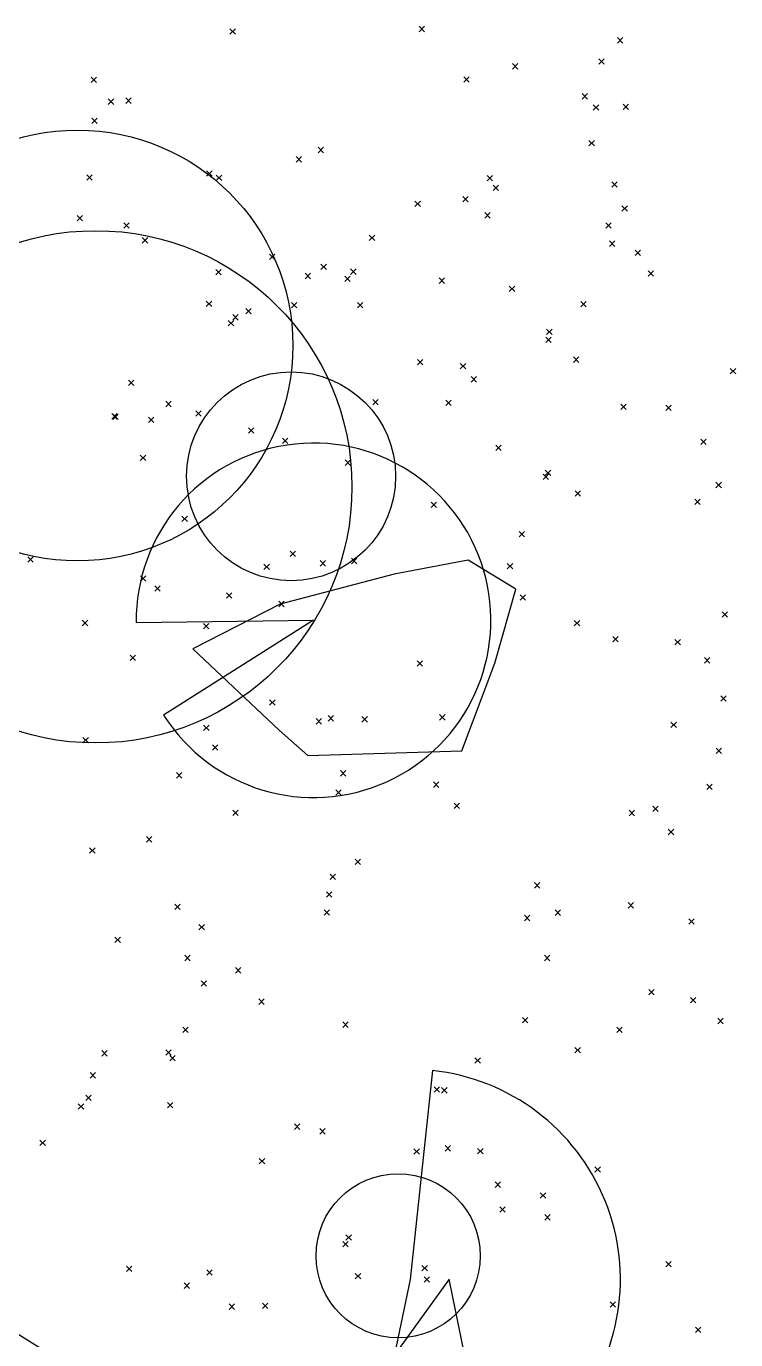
# Model space of a CAD drawing. Header units: metres. Extents: x -60 to 60, y -60 to 60.
# Drawn here: x 33.61 to 59.78, y -17.26 to 31.22 of the extents above; entities that cross this region are included whole.
import ezdxf

# ---------------------------------------------------------------- set-up
doc = ezdxf.new("R2010")
doc.units = ezdxf.units.M

msp = doc.modelspace()

# ---------------------------------------------------------------- linework, layer by layer
at = {"layer": 'default', "color": 1, "linetype": 'Continuous'}
for p, q in [((41.127, 30.93), (41.327, 31.13)), ((41.127, 31.13), (41.327, 30.93)), ((48.1, 31.022), (48.3, 31.222)), ((48.1, 31.222), (48.3, 31.022)), ((55.422, 30.604), (55.622, 30.804)), ((55.422, 30.804), (55.622, 30.604)), ((51.55, 29.642), (51.75, 29.842)), ((51.55, 29.842), (51.75, 29.642)), ((54.727, 29.822), (54.927, 30.022)), ((54.727, 30.022), (54.927, 29.822)), ((36.002, 29.144), (36.202, 29.344)), ((36.002, 29.344), (36.202, 29.144)), ((49.753, 29.158), (49.953, 29.358)), ((49.753, 29.358), (49.953, 29.158)), ((54.116, 28.537), (54.316, 28.737)), ((54.116, 28.737), (54.316, 28.537)), ((36.637, 28.339), (36.837, 28.539)), ((36.637, 28.539), (36.837, 28.339)), ((37.283, 28.376), (37.483, 28.576)), ((37.283, 28.576), (37.483, 28.376)), ((54.529, 28.128), (54.729, 28.328)), ((54.529, 28.328), (54.729, 28.128)), ((55.627, 28.149), (55.827, 28.349)), ((55.627, 28.349), (55.827, 28.149)), ((36.031, 27.63), (36.231, 27.83)), ((36.031, 27.83), (36.231, 27.63)), ((44.381, 26.554), (44.581, 26.754)), ((44.381, 26.754), (44.581, 26.554)), ((54.368, 26.81), (54.568, 27.01)), ((54.368, 27.01), (54.568, 26.81)), ((43.57, 26.211), (43.77, 26.411)), ((43.57, 26.411), (43.77, 26.211)), ((40.266, 25.691), (40.466, 25.891)), ((40.266, 25.891), (40.466, 25.691)), ((40.621, 25.531), (40.821, 25.731)), ((40.621, 25.731), (40.821, 25.531)), ((50.615, 25.514), (50.815, 25.714)), ((50.615, 25.714), (50.815, 25.514)), ((50.837, 25.159), (51.037, 25.359)), ((50.837, 25.359), (51.037, 25.159)), ((55.206, 25.283), (55.406, 25.483)), ((55.206, 25.483), (55.406, 25.283)), ((47.95, 24.57), (48.15, 24.77)), ((47.95, 24.77), (48.15, 24.57)), ((49.711, 24.74), (49.911, 24.94)), ((49.711, 24.94), (49.911, 24.74)), ((50.525, 24.144), (50.725, 24.344)), ((50.525, 24.344), (50.725, 24.144)), ((55.586, 24.391), (55.786, 24.591)), ((55.586, 24.591), (55.786, 24.391)), ((54.987, 23.77), (55.187, 23.97)), ((54.987, 23.97), (55.187, 23.77)), ((46.264, 23.316), (46.464, 23.516)), ((46.264, 23.516), (46.464, 23.316)), ((55.128, 23.097), (55.328, 23.297)), ((55.128, 23.297), (55.328, 23.097)), ((56.071, 22.756), (56.271, 22.956)), ((56.071, 22.956), (56.271, 22.756)), ((44.481, 22.242), (44.681, 22.442)), ((44.481, 22.442), (44.681, 22.242)), ((43.901, 21.903), (44.101, 22.103)), ((43.901, 22.103), (44.101, 21.903)), ((45.357, 21.796), (45.557, 21.996)), ((45.357, 21.996), (45.557, 21.796)), ((45.578, 22.065), (45.778, 22.265)), ((45.578, 22.265), (45.778, 22.065)), ((48.842, 21.733), (49.042, 21.933)), ((48.842, 21.933), (49.042, 21.733)), ((56.548, 22), (56.748, 22.2)), ((56.548, 22.2), (56.748, 22)), ((51.428, 21.429), (51.628, 21.629)), ((51.428, 21.629), (51.628, 21.429)), ((43.39, 20.83), (43.59, 21.03)), ((43.39, 21.03), (43.59, 20.83)), ((45.83, 20.832), (46.03, 21.032)), ((45.83, 21.032), (46.03, 20.832)), ((54.07, 20.86), (54.27, 21.06)), ((54.07, 21.06), (54.27, 20.86)), ((52.806, 19.842), (53.006, 20.042)), ((52.806, 20.042), (53.006, 19.842)), ((52.772, 19.547), (52.972, 19.747)), ((52.772, 19.747), (52.972, 19.547)), ((48.041, 18.726), (48.241, 18.926)), ((48.041, 18.926), (48.241, 18.726)), ((53.796, 18.817), (53.996, 19.017)), ((53.796, 19.017), (53.996, 18.817)), ((49.622, 18.574), (49.822, 18.774)), ((49.622, 18.774), (49.822, 18.574)), ((59.582, 18.39), (59.782, 18.59)), ((59.582, 18.59), (59.782, 18.39)), ((50.017, 18.089), (50.217, 18.289)), ((50.017, 18.289), (50.217, 18.089)), ((46.394, 17.25), (46.594, 17.45)), ((46.394, 17.45), (46.594, 17.25)), ((49.089, 17.224), (49.289, 17.424)), ((49.089, 17.424), (49.289, 17.224)), ((55.54, 17.076), (55.74, 17.276)), ((55.54, 17.276), (55.74, 17.076)), ((57.198, 17.036), (57.398, 17.236)), ((57.198, 17.236), (57.398, 17.036)), ((50.927, 15.56), (51.127, 15.76)), ((50.927, 15.76), (51.127, 15.56)), ((58.492, 15.78), (58.692, 15.98)), ((58.492, 15.98), (58.692, 15.78)), ((52.679, 14.491), (52.879, 14.691)), ((52.679, 14.691), (52.879, 14.491)), ((52.758, 14.636), (52.958, 14.836)), ((52.758, 14.836), (52.958, 14.636)), ((53.854, 13.879), (54.054, 14.079)), ((53.854, 14.079), (54.054, 13.879)), ((59.053, 14.19), (59.253, 14.39)), ((59.053, 14.39), (59.253, 14.19)), ((58.271, 13.572), (58.471, 13.772)), ((58.271, 13.772), (58.471, 13.572)), ((51.788, 12.379), (51.988, 12.579)), ((51.788, 12.579), (51.988, 12.379)), ((51.356, 11.193), (51.556, 11.393)), ((51.356, 11.393), (51.556, 11.193)), ((51.827, 10.042), (52.027, 10.242)), ((51.827, 10.242), (52.027, 10.042)), ((53.827, 9.088), (54.027, 9.288)), ((53.827, 9.288), (54.027, 9.088)), ((59.276, 9.409), (59.476, 9.609)), ((59.276, 9.609), (59.476, 9.409)), ((55.247, 8.497), (55.447, 8.697)), ((55.247, 8.697), (55.447, 8.497)), ((57.542, 8.388), (57.742, 8.588)), ((57.542, 8.588), (57.742, 8.388)), ((58.631, 7.718), (58.831, 7.918)), ((58.631, 7.918), (58.831, 7.718)), ((59.231, 6.312), (59.431, 6.512)), ((59.231, 6.512), (59.431, 6.312)), ((57.392, 5.333), (57.592, 5.533)), ((57.392, 5.533), (57.592, 5.333)), ((59.061, 4.378), (59.261, 4.578)), ((59.061, 4.578), (59.261, 4.378)), ((39.151, 3.475), (39.351, 3.675)), ((39.151, 3.675), (39.351, 3.475)), ((48.629, 3.129), (48.829, 3.329)), ((48.629, 3.329), (48.829, 3.129)), ((58.711, 3.046), (58.911, 3.246)), ((58.711, 3.246), (58.911, 3.046)), ((49.395, 2.351), (49.595, 2.551)), ((49.395, 2.551), (49.595, 2.351)), ((56.723, 2.238), (56.923, 2.438)), ((56.723, 2.438), (56.923, 2.238)), ((41.233, 2.085), (41.433, 2.285)), ((41.233, 2.285), (41.433, 2.085)), ((55.849, 2.083), (56.049, 2.283)), ((55.849, 2.283), (56.049, 2.083)), ((57.293, 1.383), (57.493, 1.583)), ((57.293, 1.583), (57.493, 1.383)), ((38.041, 1.112), (38.241, 1.312)), ((38.041, 1.312), (38.241, 1.112)), ((35.948, 0.697), (36.148, 0.897)), ((35.948, 0.897), (36.148, 0.697)), ((45.741, 0.277), (45.941, 0.477)), ((45.741, 0.477), (45.941, 0.277)), ((44.822, -0.274), (45.022, -0.074)), ((44.822, -0.074), (45.022, -0.274)), ((52.36, -0.588), (52.56, -0.388)), ((52.36, -0.388), (52.56, -0.588)), ((44.684, -0.922), (44.884, -0.722)), ((44.684, -0.722), (44.884, -0.922)), ((39.091, -1.378), (39.291, -1.178)), ((39.091, -1.178), (39.291, -1.378)), ((44.602, -1.586), (44.802, -1.386)), ((44.602, -1.386), (44.802, -1.586)), ((53.119, -1.597), (53.319, -1.397)), ((53.119, -1.397), (53.319, -1.597)), ((55.809, -1.325), (56.009, -1.125)), ((55.809, -1.125), (56.009, -1.325)), ((39.982, -2.133), (40.182, -1.933)), ((39.982, -1.933), (40.182, -2.133)), ((51.988, -1.791), (52.188, -1.591)), ((51.988, -1.591), (52.188, -1.791)), ((58.055, -1.92), (58.255, -1.72)), ((58.055, -1.72), (58.255, -1.92)), ((36.885, -2.599), (37.085, -2.399)), ((36.885, -2.399), (37.085, -2.599)), ((39.46, -3.268), (39.66, -3.068)), ((39.46, -3.068), (39.66, -3.268)), ((52.73, -3.269), (52.93, -3.069)), ((52.73, -3.069), (52.93, -3.269)), ((41.331, -3.723), (41.531, -3.523)), ((41.331, -3.523), (41.531, -3.723)), ((40.061, -4.212), (40.261, -4.012)), ((40.061, -4.012), (40.261, -4.212)), ((56.579, -4.532), (56.779, -4.332)), ((56.579, -4.332), (56.779, -4.532)), ((42.188, -4.882), (42.388, -4.682)), ((42.188, -4.682), (42.388, -4.882)), ((58.11, -4.822), (58.31, -4.622)), ((58.11, -4.622), (58.31, -4.822)), ((39.389, -5.919), (39.589, -5.719)), ((39.389, -5.719), (39.589, -5.919)), ((45.29, -5.729), (45.49, -5.529)), ((45.29, -5.529), (45.49, -5.729)), ((51.915, -5.567), (52.115, -5.367)), ((51.915, -5.367), (52.115, -5.567)), ((55.394, -5.924), (55.594, -5.724)), ((55.394, -5.724), (55.594, -5.924)), ((59.119, -5.593), (59.319, -5.393)), ((59.119, -5.393), (59.319, -5.593)), ((36.394, -6.789), (36.594, -6.589)), ((36.394, -6.589), (36.594, -6.789)), ((38.757, -6.753), (38.957, -6.553)), ((38.757, -6.553), (38.957, -6.753)), ((38.902, -6.963), (39.102, -6.763)), ((38.902, -6.763), (39.102, -6.963)), ((53.852, -6.67), (54.052, -6.47)), ((53.852, -6.47), (54.052, -6.67)), ((50.163, -7.049), (50.363, -6.849)), ((50.163, -6.849), (50.363, -7.049)), ((35.966, -7.601), (36.166, -7.401)), ((35.966, -7.401), (36.166, -7.601)), ((35.806, -8.432), (36.006, -8.232)), ((35.806, -8.232), (36.006, -8.432)), ((35.532, -8.751), (35.732, -8.551)), ((35.532, -8.551), (35.732, -8.751)), ((38.819, -8.699), (39.019, -8.499)), ((38.819, -8.499), (39.019, -8.699)), ((43.501, -9.493), (43.701, -9.293)), ((43.501, -9.293), (43.701, -9.493)), ((44.443, -9.667), (44.643, -9.467)), ((44.443, -9.467), (44.643, -9.667)), ((34.117, -10.095), (34.317, -9.895)), ((34.117, -9.895), (34.317, -10.095)), ((42.208, -10.764), (42.408, -10.564)), ((42.208, -10.564), (42.408, -10.764)), ((47.914, -10.411), (48.114, -10.211)), ((47.914, -10.211), (48.114, -10.411)), ((54.588, -11.074), (54.788, -10.874)), ((54.588, -10.874), (54.788, -11.074)), ((37.311, -14.738), (37.511, -14.538)), ((37.311, -14.538), (37.511, -14.738)), ((57.199, -14.572), (57.399, -14.372)), ((57.199, -14.372), (57.399, -14.572)), ((40.267, -14.874), (40.467, -14.674)), ((40.267, -14.674), (40.467, -14.874)), ((39.432, -15.362), (39.632, -15.162)), ((39.432, -15.162), (39.632, -15.362)), ((41.098, -16.138), (41.298, -15.938)), ((41.098, -15.938), (41.298, -16.138)), ((42.322, -16.107), (42.522, -15.907)), ((42.322, -15.907), (42.522, -16.107)), ((58.295, -16.995), (58.495, -16.795)), ((58.295, -16.795), (58.495, -16.995))]:
    msp.add_line(p, q, dxfattribs=at)
at = {"layer": 'default', "color": 4, "linetype": 'Continuous'}
for p, q in [((35.845, 25.536), (36.045, 25.736)), ((35.845, 25.736), (36.045, 25.536)), ((35.489, 24.041), (35.689, 24.241)), ((35.489, 24.241), (35.689, 24.041)), ((37.206, 23.769), (37.406, 23.969)), ((37.206, 23.969), (37.406, 23.769)), ((37.891, 23.221), (38.091, 23.421)), ((37.891, 23.421), (38.091, 23.221)), ((37.891, 23.221), (38.091, 23.421)), ((37.891, 23.421), (38.091, 23.221)), ((42.586, 22.612), (42.786, 22.812)), ((42.586, 22.812), (42.786, 22.612)), ((40.602, 22.042), (40.802, 22.242)), ((40.602, 22.242), (40.802, 22.042)), ((40.602, 22.042), (40.802, 22.242)), ((40.602, 22.242), (40.802, 22.042)), ((40.254, 20.876), (40.454, 21.076)), ((40.254, 21.076), (40.454, 20.876)), ((40.254, 20.876), (40.454, 21.076)), ((40.254, 21.076), (40.454, 20.876)), ((41.231, 20.378), (41.431, 20.578)), ((41.231, 20.578), (41.431, 20.378)), ((41.231, 20.378), (41.431, 20.578)), ((41.231, 20.578), (41.431, 20.378)), ((41.711, 20.605), (41.911, 20.805)), ((41.711, 20.805), (41.911, 20.605)), ((41.711, 20.605), (41.911, 20.805)), ((41.711, 20.805), (41.911, 20.605)), ((41.064, 20.159), (41.264, 20.359)), ((41.064, 20.359), (41.264, 20.159)), ((41.064, 20.159), (41.264, 20.359)), ((41.064, 20.359), (41.264, 20.159)), ((37.383, 17.963), (37.583, 18.163)), ((37.383, 18.163), (37.583, 17.963)), ((37.383, 17.963), (37.583, 18.163)), ((37.383, 18.163), (37.583, 17.963)), ((38.756, 17.179), (38.956, 17.379)), ((38.756, 17.379), (38.956, 17.179)), ((38.756, 17.179), (38.956, 17.379)), ((38.756, 17.379), (38.956, 17.179)), ((39.865, 16.828), (40.065, 17.028)), ((39.865, 17.028), (40.065, 16.828)), ((39.865, 16.828), (40.065, 17.028)), ((39.865, 17.028), (40.065, 16.828)), ((36.767, 16.723), (36.967, 16.923)), ((36.767, 16.923), (36.967, 16.723)), ((36.767, 16.723), (36.967, 16.923)), ((36.767, 16.923), (36.967, 16.723)), ((36.802, 16.706), (37.002, 16.906)), ((36.802, 16.906), (37.002, 16.706)), ((36.802, 16.706), (37.002, 16.906)), ((36.802, 16.906), (37.002, 16.706)), ((38.12, 16.599), (38.32, 16.799)), ((38.12, 16.799), (38.32, 16.599)), ((38.12, 16.599), (38.32, 16.799)), ((38.12, 16.799), (38.32, 16.599)), ((41.804, 16.198), (42.004, 16.398)), ((41.804, 16.398), (42.004, 16.198)), ((41.804, 16.198), (42.004, 16.398)), ((41.804, 16.398), (42.004, 16.198)), ((41.804, 16.198), (42.004, 16.398)), ((41.804, 16.398), (42.004, 16.198)), ((43.058, 15.819), (43.258, 16.019)), ((43.058, 16.019), (43.258, 15.819)), ((43.058, 15.819), (43.258, 16.019)), ((43.058, 16.019), (43.258, 15.819)), ((37.817, 15.197), (38.017, 15.397)), ((37.817, 15.397), (38.017, 15.197)), ((37.817, 15.197), (38.017, 15.397)), ((37.817, 15.397), (38.017, 15.197)), ((45.374, 15.014), (45.574, 15.214)), ((45.374, 15.214), (45.574, 15.014)), ((45.374, 15.014), (45.574, 15.214)), ((45.374, 15.214), (45.574, 15.014)), ((45.374, 15.014), (45.574, 15.214)), ((45.374, 15.214), (45.574, 15.014)), ((48.544, 13.461), (48.744, 13.661)), ((48.544, 13.661), (48.744, 13.461)), ((39.355, 12.942), (39.555, 13.142)), ((39.355, 13.142), (39.555, 12.942)), ((39.355, 12.942), (39.555, 13.142)), ((39.355, 13.142), (39.555, 12.942)), ((39.355, 12.942), (39.555, 13.142)), ((39.355, 13.142), (39.555, 12.942)), ((33.666, 11.436), (33.866, 11.636)), ((33.666, 11.636), (33.866, 11.436)), ((43.345, 11.647), (43.545, 11.847)), ((43.345, 11.847), (43.545, 11.647)), ((43.345, 11.647), (43.545, 11.847)), ((43.345, 11.847), (43.545, 11.647)), ((43.345, 11.647), (43.545, 11.847)), ((43.345, 11.847), (43.545, 11.647)), ((42.379, 11.17), (42.579, 11.37)), ((42.379, 11.37), (42.579, 11.17)), ((42.379, 11.17), (42.579, 11.37)), ((42.379, 11.37), (42.579, 11.17)), ((42.379, 11.17), (42.579, 11.37)), ((42.379, 11.37), (42.579, 11.17)), ((44.453, 11.299), (44.653, 11.499)), ((44.453, 11.499), (44.653, 11.299)), ((44.453, 11.299), (44.653, 11.499)), ((44.453, 11.499), (44.653, 11.299)), ((44.453, 11.299), (44.653, 11.499)), ((44.453, 11.499), (44.653, 11.299)), ((45.606, 11.385), (45.806, 11.585)), ((45.606, 11.585), (45.806, 11.385)), ((37.821, 10.735), (38.021, 10.935)), ((37.821, 10.935), (38.021, 10.735)), ((37.821, 10.735), (38.021, 10.935)), ((37.821, 10.935), (38.021, 10.735)), ((38.353, 10.368), (38.553, 10.568)), ((38.353, 10.568), (38.553, 10.368)), ((38.353, 10.368), (38.553, 10.568)), ((38.353, 10.568), (38.553, 10.368)), ((40.996, 10.107), (41.196, 10.307)), ((40.996, 10.307), (41.196, 10.107)), ((40.996, 10.107), (41.196, 10.307)), ((40.996, 10.307), (41.196, 10.107)), ((42.923, 9.797), (43.123, 9.997)), ((42.923, 9.997), (43.123, 9.797)), ((42.923, 9.797), (43.123, 9.997)), ((42.923, 9.997), (43.123, 9.797)), ((42.923, 9.797), (43.123, 9.997)), ((42.923, 9.997), (43.123, 9.797)), ((35.68, 9.097), (35.88, 9.297)), ((35.68, 9.297), (35.88, 9.097)), ((40.15, 8.981), (40.35, 9.181)), ((40.15, 9.181), (40.35, 8.981)), ((37.446, 7.81), (37.646, 8.01)), ((37.446, 8.01), (37.646, 7.81)), ((48.026, 7.605), (48.226, 7.805)), ((48.026, 7.805), (48.226, 7.605)), ((48.026, 7.605), (48.226, 7.805)), ((48.026, 7.805), (48.226, 7.605)), ((42.589, 6.159), (42.789, 6.359)), ((42.589, 6.359), (42.789, 6.159)), ((42.589, 6.159), (42.789, 6.359)), ((42.589, 6.359), (42.789, 6.159)), ((40.155, 5.224), (40.355, 5.424)), ((40.155, 5.424), (40.355, 5.224)), ((44.307, 5.467), (44.507, 5.667)), ((44.307, 5.667), (44.507, 5.467)), ((44.307, 5.467), (44.507, 5.667)), ((44.307, 5.667), (44.507, 5.467)), ((44.75, 5.576), (44.95, 5.776)), ((44.75, 5.776), (44.95, 5.576)), ((44.75, 5.576), (44.95, 5.776)), ((44.75, 5.776), (44.95, 5.576)), ((45.993, 5.54), (46.193, 5.74)), ((45.993, 5.74), (46.193, 5.54)), ((45.993, 5.54), (46.193, 5.74)), ((45.993, 5.74), (46.193, 5.54)), ((48.86, 5.613), (49.06, 5.813)), ((48.86, 5.813), (49.06, 5.613)), ((48.86, 5.613), (49.06, 5.813)), ((48.86, 5.813), (49.06, 5.613)), ((35.704, 4.772), (35.904, 4.972)), ((35.704, 4.972), (35.904, 4.772)), ((40.477, 4.498), (40.677, 4.698)), ((40.477, 4.698), (40.677, 4.498)), ((45.201, 3.548), (45.401, 3.748)), ((45.201, 3.748), (45.401, 3.548)), ((45.032, 2.84), (45.232, 3.04)), ((45.032, 3.04), (45.232, 2.84)), ((48.66, -8.124), (48.86, -7.924)), ((48.66, -7.924), (48.86, -8.124)), ((48.933, -8.152), (49.133, -7.952)), ((48.933, -7.952), (49.133, -8.152)), ((49.058, -10.293), (49.258, -10.093)), ((49.058, -10.093), (49.258, -10.293)), ((50.26, -10.401), (50.46, -10.201)), ((50.26, -10.201), (50.46, -10.401)), ((50.909, -11.634), (51.109, -11.434)), ((50.909, -11.434), (51.109, -11.634)), ((52.573, -12.031), (52.773, -11.831)), ((52.573, -11.831), (52.773, -12.031)), ((51.076, -12.555), (51.276, -12.355)), ((51.076, -12.355), (51.276, -12.555)), ((52.735, -12.841), (52.935, -12.641)), ((52.735, -12.641), (52.935, -12.841)), ((45.406, -13.585), (45.606, -13.385)), ((45.406, -13.385), (45.606, -13.585)), ((45.292, -13.829), (45.492, -13.629)), ((45.292, -13.629), (45.492, -13.829)), ((48.208, -14.716), (48.408, -14.516)), ((48.208, -14.516), (48.408, -14.716)), ((48.208, -14.716), (48.408, -14.516)), ((48.208, -14.516), (48.408, -14.716)), ((45.749, -15.013), (45.949, -14.813)), ((45.749, -14.813), (45.949, -15.013)), ((48.291, -15.139), (48.491, -14.939)), ((48.291, -14.939), (48.491, -15.139)), ((48.291, -15.139), (48.491, -14.939)), ((48.291, -14.939), (48.491, -15.139)), ((55.146, -16.062), (55.346, -15.862)), ((55.146, -15.862), (55.346, -16.062))]:
    msp.add_line(p, q, dxfattribs=at)
at = {"layer": 'default', "color": 7, "linetype": 'Continuous'}
for p, q in [((49.918, 11.515), (47.177, 11.001)), ((51.665, 10.448), (49.918, 11.515)), ((47.177, 11.001), (42.979, 9.891)), ((50.894, 7.708), (51.665, 10.448)), ((42.979, 9.891), (39.762, 8.242)), ((37.668, 9.214), (44.209, 9.295)), ((44.209, 9.295), (38.679, 5.8)), ((39.762, 8.242), (42.947, 5.227)), ((49.675, 4.473), (50.894, 7.708)), ((42.947, 5.227), (43.993, 4.309)), ((43.993, 4.309), (49.675, 4.473)), ((48.591, -7.323), (47.777, -15.034)), ((49.209, -15.027), (43.875, -22.401)), ((50.814, -22.834), (49.209, -15.027)), ((47.777, -15.034), (46.173, -22.619)), ((38.558, -20.324), (32.275, -16.422))]:
    msp.add_line(p, q, dxfattribs=at)
for centre, radius in [((35.497, 19.438), 7.95), ((36.172, 14.222), 9.455), ((43.381, 14.611), 3.856), ((47.33, -14.16), 3.03)]:
    msp.add_circle(centre, radius, dxfattribs=at)
for centre, radius, start, end in [((44.209, 9.295), 6.541, 212.2955, 540.7125), ((47.777, -15.034), 7.753, 258.0605, 443.9745)]:
    msp.add_arc(centre, radius, start, end, dxfattribs=at)

doc.saveas('drawing.dxf')
